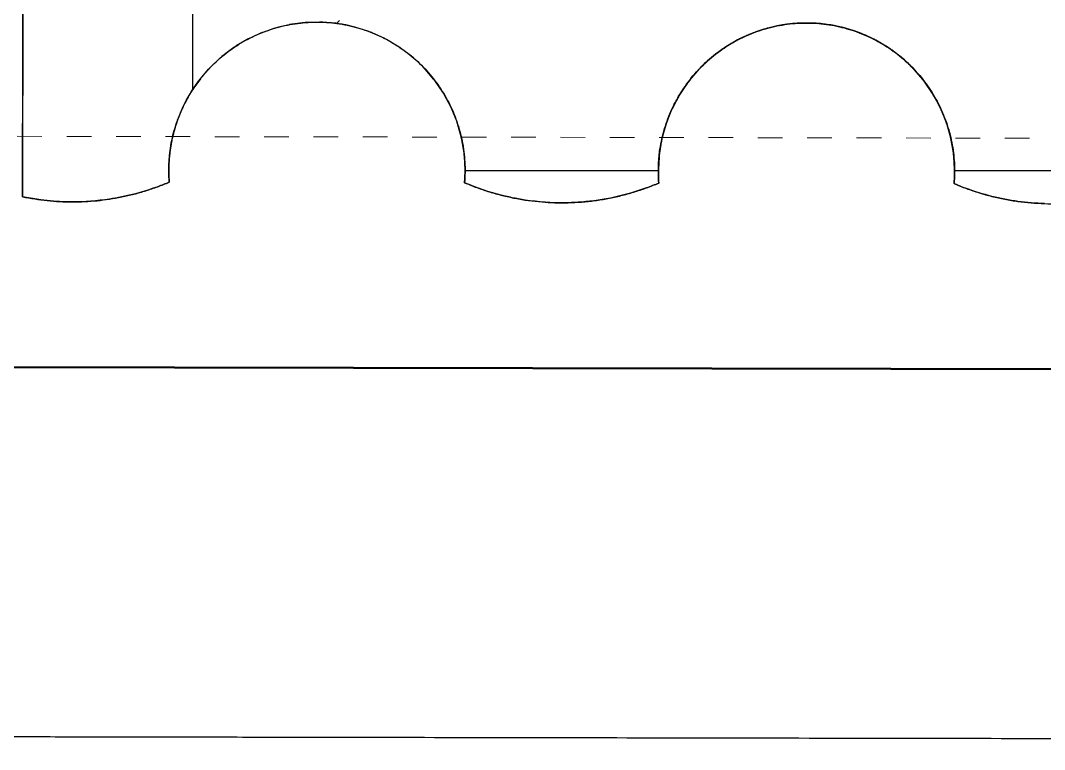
# Model space of a CAD drawing. Header units: metres. Extents: x -1161 to -1080, y 3 to 563.
# Drawn here: x -1119.752 to -1115.604, y 506.15 to 509.103 of the extents above; entities that cross this region are included whole.
import ezdxf

# ---------------------------------------------------------------- set-up
doc = ezdxf.new("R2010")
doc.units = ezdxf.units.M
doc.linetypes.add('JacobsDash', pattern=[0.0045, 0.003, -0.0015])
doc.linetypes.add('JacobsGridLine', pattern=[0.0145, 0.01, -0.001, 0.0025, -0.001])
for name, color, linetype, lineweight in [('A-DETL', 7, 'Continuous', 13), ('A-GENM', 7, 'Continuous', 35), ('S-BEAM', 7, 'Continuous', 50), ('S-GRID', 7, 'Continuous', 9)]:
    doc.layers.add(name, color=color, linetype=linetype, lineweight=lineweight)

# ---------------------------------------------------------------- blocks, each defined once
blk = doc.blocks.new('Top of Pavement - RL A - Top of Pavement - RL A-68818558-DRG-2873171 - BARRIER LAYOUT')
at = {"layer": 'A-GENM', "color": 253, "lineweight": 25, "true_color": 0xa3a3a3}
blk.add_open_spline([(108.9909, -15.7516), (108.9445, -15.5754), (108.8422, -15.1878), (108.6841, -14.5889), (108.5168, -13.9547), (108.3494, -13.3205), (108.1821, -12.6862), (108.0426, -12.1577), (107.931, -11.7349), (107.8473, -11.4178), (107.7637, -11.1007), (107.6521, -10.6779), (107.5126, -10.1493), (107.3452, -9.5151), (107.1779, -8.8808), (107.0105, -8.2466), (106.8432, -7.6123), (106.7037, -7.0838), (106.5921, -6.661), (106.5084, -6.3438), (106.4247, -6.0267), (106.341, -5.7096), (106.2574, -5.3924), (106.1458, -4.9696), (106.0063, -4.441), (105.8389, -3.8068), (105.6716, -3.1725), (105.5042, -2.5383), (105.3647, -2.0097), (105.2531, -1.5869), (105.1695, -1.2697), (105.0858, -0.9526), (104.9742, -0.5298), (104.8348, -0.0014), (104.6674, 0.6327), (104.5001, 1.2668), (104.3328, 1.901), (104.1655, 2.5351), (103.9981, 3.1692), (103.8308, 3.8033), (103.6635, 4.4374), (103.4961, 5.0716), (103.3288, 5.7057), (103.1894, 6.2341), (103.0778, 6.6569), (102.9941, 6.9739), (102.9105, 7.291), (102.7989, 7.7138), (102.6595, 8.2422), (102.4921, 8.8763), (102.3248, 9.5105), (102.1575, 10.1446), (102.018, 10.6731), (101.9065, 11.0958), (101.8228, 11.4129), (101.7391, 11.73), (101.6555, 12.047), (101.5718, 12.3641), (101.4881, 12.6812), (101.4045, 12.9982), (101.2929, 13.421), (101.1535, 13.9495), (100.9861, 14.5836), (100.8188, 15.2177), (100.6515, 15.8519), (100.4841, 16.486), (100.3447, 17.0145), (100.2331, 17.4372), (100.1216, 17.86), (99.9821, 18.3884), (99.8148, 19.0226), (99.5917, 19.8681), (99.3686, 20.7136), (99.1454, 21.5592), (98.9781, 22.1933), (98.8108, 22.8274), (98.5877, 23.673), (98.3646, 24.5185), (98.1414, 25.364), (97.9741, 25.9981), (97.8347, 26.5266), (97.7231, 26.9493), (97.6394, 27.2664), (97.5558, 27.5835), (97.4442, 28.0062), (97.3048, 28.5347), (97.1375, 29.1688), (96.9701, 29.8029), (96.8028, 30.437), (96.6634, 30.9655), (96.5518, 31.3882), (96.4681, 31.7053), (96.3845, 32.0224), (96.3008, 32.3394), (96.2172, 32.6565), (96.1335, 32.9735), (96.0498, 33.2906), (95.9383, 33.7133), (95.7988, 34.2417), (95.6417, 34.8374), (95.5403, 35.2216), (95.4947, 35.3945)], degree=3, knots=[-0.7356058, -0.7356058, -0.7356058, -0.7356058, -0.7318182, -0.7272727, -0.7227273, -0.7181818, -0.7136364, -0.7090909, -0.7068182, -0.7045455, -0.7022727, -0.7, -0.6954545, -0.6909091, -0.6863636, -0.6818182, -0.6772727, -0.6727273, -0.6704545, -0.6681818, -0.6659091, -0.6636364, -0.6613636, -0.6590909, -0.6545455, -0.65, -0.6454545, -0.6409091, -0.6363636, -0.6340909, -0.6318182, -0.6295455, -0.6272727, -0.6227273, -0.6181818, -0.6136364, -0.6090909, -0.6045455, -0.6, -0.5954545, -0.5909091, -0.5863636, -0.5818182, -0.5772727, -0.575, -0.5727273, -0.5704545, -0.5681818, -0.5636364, -0.5590909, -0.5545455, -0.55, -0.5454545, -0.5431818, -0.5409091, -0.5386364, -0.5363636, -0.5340909, -0.5318182, -0.5295455, -0.5272727, -0.5227273, -0.5181818, -0.5136364, -0.5090909, -0.5045455, -0.5, -0.4977273, -0.4954545, -0.4909091, -0.4863636, -0.4818182, -0.4727273, -0.4681818, -0.4636364, -0.4590909, -0.4545455, -0.4454545, -0.4409091, -0.4363636, -0.4318182, -0.4295455, -0.4272727, -0.425, -0.4227273, -0.4181818, -0.4136364, -0.4090909, -0.4045455, -0.4, -0.3977273, -0.3954545, -0.3931818, -0.3909091, -0.3886364, -0.3863636, -0.3840909, -0.3818182, -0.3772727, -0.3727273, -0.3690093, -0.3690093, -0.3690093, -0.3690093], dxfattribs=at)
blk.add_open_spline([(108.9909, -15.7516), (108.9445, -15.5754), (108.8422, -15.1878), (108.6841, -14.5889), (108.5168, -13.9547), (108.3494, -13.3205), (108.1821, -12.6862), (108.0426, -12.1577), (107.931, -11.7349), (107.8473, -11.4178), (107.7637, -11.1007), (107.6521, -10.6779), (107.5126, -10.1493), (107.3452, -9.5151), (107.1779, -8.8808), (107.0105, -8.2466), (106.8432, -7.6123), (106.7037, -7.0838), (106.5921, -6.661), (106.5084, -6.3438), (106.4247, -6.0267), (106.341, -5.7096), (106.2574, -5.3924), (106.1458, -4.9696), (106.0063, -4.441), (105.8389, -3.8068), (105.6716, -3.1725), (105.5042, -2.5383), (105.3647, -2.0097), (105.2531, -1.5869), (105.1695, -1.2697), (105.0858, -0.9526), (104.9742, -0.5298), (104.8348, -0.0014), (104.6674, 0.6327), (104.5001, 1.2668), (104.3328, 1.901), (104.1655, 2.5351), (103.9981, 3.1692), (103.8308, 3.8033), (103.6635, 4.4374), (103.4961, 5.0716), (103.3288, 5.7057), (103.1894, 6.2341), (103.0778, 6.6569), (102.9941, 6.9739), (102.9105, 7.291), (102.7989, 7.7138), (102.6595, 8.2422), (102.4921, 8.8763), (102.3248, 9.5105), (102.1575, 10.1446), (102.018, 10.6731), (101.9065, 11.0958), (101.8228, 11.4129), (101.7391, 11.73), (101.6555, 12.047), (101.5718, 12.3641), (101.4881, 12.6812), (101.4045, 12.9982), (101.2929, 13.421), (101.1535, 13.9495), (100.9861, 14.5836), (100.8188, 15.2177), (100.6515, 15.8519), (100.4841, 16.486), (100.3447, 17.0145), (100.2331, 17.4372), (100.1216, 17.86), (99.9821, 18.3884), (99.8148, 19.0226), (99.5917, 19.8681), (99.3686, 20.7136), (99.1454, 21.5592), (98.9781, 22.1933), (98.8108, 22.8274), (98.5877, 23.673), (98.3646, 24.5185), (98.1414, 25.364), (97.9741, 25.9981), (97.8347, 26.5266), (97.7231, 26.9493), (97.6394, 27.2664), (97.5558, 27.5835), (97.4442, 28.0062), (97.3048, 28.5347), (97.1375, 29.1688), (96.9701, 29.8029), (96.8028, 30.437), (96.6634, 30.9655), (96.5518, 31.3882), (96.4681, 31.7053), (96.3845, 32.0224), (96.3008, 32.3394), (96.2172, 32.6565), (96.1335, 32.9735), (96.0498, 33.2906), (95.9383, 33.7133), (95.7988, 34.2417), (95.6417, 34.8374), (95.5403, 35.2216), (95.4947, 35.3945)], degree=3, knots=[-0.7356058, -0.7356058, -0.7356058, -0.7356058, -0.7318182, -0.7272727, -0.7227273, -0.7181818, -0.7136364, -0.7090909, -0.7068182, -0.7045455, -0.7022727, -0.7, -0.6954545, -0.6909091, -0.6863636, -0.6818182, -0.6772727, -0.6727273, -0.6704545, -0.6681818, -0.6659091, -0.6636364, -0.6613636, -0.6590909, -0.6545455, -0.65, -0.6454545, -0.6409091, -0.6363636, -0.6340909, -0.6318182, -0.6295455, -0.6272727, -0.6227273, -0.6181818, -0.6136364, -0.6090909, -0.6045455, -0.6, -0.5954545, -0.5909091, -0.5863636, -0.5818182, -0.5772727, -0.575, -0.5727273, -0.5704545, -0.5681818, -0.5636364, -0.5590909, -0.5545455, -0.55, -0.5454545, -0.5431818, -0.5409091, -0.5386364, -0.5363636, -0.5340909, -0.5318182, -0.5295455, -0.5272727, -0.5227273, -0.5181818, -0.5136364, -0.5090909, -0.5045455, -0.5, -0.4977273, -0.4954545, -0.4909091, -0.4863636, -0.4818182, -0.4727273, -0.4681818, -0.4636364, -0.4590909, -0.4545455, -0.4454545, -0.4409091, -0.4363636, -0.4318182, -0.4295455, -0.4272727, -0.425, -0.4227273, -0.4181818, -0.4136364, -0.4090909, -0.4045455, -0.4, -0.3977273, -0.3954545, -0.3931818, -0.3909091, -0.3886364, -0.3863636, -0.3840909, -0.3818182, -0.3772727, -0.3727273, -0.3690093, -0.3690093, -0.3690093, -0.3690093], dxfattribs=at)
blk = doc.blocks.new('T2DPAA-T2D-C3S-RS-M3D-100334_rvt-1-DRG-2873171 - BARRIER LAYOUT')
at = {"layer": 'A-GENM', "color": 254, "lineweight": 25, "true_color": 0xd1d1d1}
for p, q in [((-1118.4599, 509.1028), (-1118.4713, 509.0911)), ((-1118.7149, 509.0736), (-1118.7194, 509.0723)), ((-1118.7072, 509.0757), (-1118.7149, 509.0736)), ((-1118.655, 509.0873), (-1118.6617, 509.0861)), ((-1118.6528, 509.0877), (-1118.655, 509.0873)), ((-1118.594, 509.0949), (-1118.5978, 509.0946)), ((-1118.586, 509.0954), (-1118.594, 509.0949)), ((-1118.5326, 509.0962), (-1118.5407, 509.0963)), ((-1118.5287, 509.096), (-1118.5326, 509.0962)), ((-1118.4713, 509.0911), (-1118.4742, 509.0915)), ((-1118.4492, 509.0877), (-1118.4713, 509.0911)), ((-1118.4338, 509.0849), (-1118.4358, 509.0853)), ((-1118.3968, 509.0763), (-1118.4338, 509.0849)), ((-1118.3343, 509.056), (-1118.341, 509.0585)), ((-1116.7326, 509.0697), (-1116.7384, 509.068)), ((-1116.7272, 509.0712), (-1116.7326, 509.0697)), ((-1116.6697, 509.084), (-1116.6718, 509.0837)), ((-1116.6685, 509.0843), (-1116.6697, 509.084)), ((-1116.6057, 509.0915), (-1116.6121, 509.0911)), ((-1116.5992, 509.0919), (-1116.6057, 509.0915)), ((-1116.477, 509.0858), (-1116.4837, 509.0868)), ((-1116.4699, 509.0847), (-1116.477, 509.0858)), ((-1118.8289, 509.0282), (-1118.8337, 509.0256)), ((-1118.8226, 509.0314), (-1118.8289, 509.0282)), ((-1118.7731, 509.0538), (-1118.7751, 509.053)), ((-1118.3288, 509.0538), (-1118.3343, 509.056)), ((-1116.852, 509.0212), (-1116.8568, 509.0186)), ((-1116.8477, 509.0235), (-1116.852, 509.0212)), ((-1116.7936, 509.0487), (-1116.7964, 509.0475)), ((-1116.7918, 509.0494), (-1116.7936, 509.0487)), ((-1116.3517, 509.0524), (-1116.3584, 509.0549)), ((-1116.346, 509.0502), (-1116.3517, 509.0524)), ((-1118.8803, 508.998), (-1118.8818, 508.9969)), ((-1118.2178, 508.9955), (-1118.2239, 508.9995)), ((-1118.2143, 508.9931), (-1118.2178, 508.9955)), ((-1116.9071, 508.9877), (-1116.9103, 508.9854)), ((-1116.905, 508.9891), (-1116.9071, 508.9877)), ((-1116.2357, 508.9923), (-1116.2418, 508.9963)), ((-1116.2319, 508.9898), (-1116.2357, 508.9923)), ((-1118.9313, 508.9605), (-1118.936, 508.9565)), ((-1118.9268, 508.9641), (-1118.9313, 508.9605)), ((-1116.9583, 508.9484), (-1116.962, 508.9452)), ((-1116.9553, 508.951), (-1116.9583, 508.9484)), ((-1118.9768, 508.9191), (-1118.9785, 508.9174)), ((-1118.1173, 508.9111), (-1118.1214, 508.9154)), ((-1118.1157, 508.9094), (-1118.1173, 508.9111)), ((-1117.0049, 508.9039), (-1117.0082, 508.9004)), ((-1117.0028, 508.9062), (-1117.0049, 508.9039)), ((-1116.1355, 508.9086), (-1116.1402, 508.9135)), ((-1116.1335, 508.9066), (-1116.1355, 508.9086)), ((-1119.0178, 508.8734), (-1119.022, 508.868)), ((-1119.0151, 508.8767), (-1119.0178, 508.8734)), ((-1117.0465, 508.8546), (-1117.0492, 508.8511)), ((-1117.0447, 508.857), (-1117.0465, 508.8546)), ((-1116.0558, 508.8052), (-1116.0576, 508.8082)), ((-1117.0826, 508.8012), (-1117.0855, 508.7963)), ((-1117.0807, 508.8043), (-1117.0826, 508.8012)), ((-1117.1127, 508.7441), (-1117.1144, 508.7406)), ((-1117.1119, 508.746), (-1117.1127, 508.7441)), ((-1117.9823, 508.6877), (-1117.983, 508.6898)), ((-1117.9804, 508.6821), (-1117.9823, 508.6877)), ((-1117.1366, 508.6842), (-1117.1386, 508.6781)), ((-1117.1352, 508.6883), (-1117.1366, 508.6842)), ((-1115.9991, 508.6836), (-1116.0003, 508.6871)), ((-1117.1539, 508.6221), (-1117.1546, 508.6188)), ((-1117.9543, 508.5595), (-1117.9547, 508.5637)), ((-1117.9535, 508.5522), (-1117.9543, 508.5595)), ((-1117.1638, 508.5632), (-1117.1643, 508.5584)), ((-1115.9717, 508.5597), (-1115.972, 508.5626)), ((-1115.971, 508.5529), (-1115.9717, 508.5597)), ((-1117.1643, 508.5584), (-1117.1651, 508.5513))]:
    blk.add_line(p, q, dxfattribs=at)
at = {"layer": 'A-GENM', "color": 253, "lineweight": 25, "true_color": 0xa3a3a3}
for p, q in [((-1118.7211, 509.0718), (-1118.7705, 509.0548)), ((-1118.6628, 509.0859), (-1118.707, 509.0758)), ((-1118.599, 509.0945), (-1118.6514, 509.088)), ((-1118.5409, 509.0964), (-1118.5855, 509.0954)), ((-1118.4748, 509.0916), (-1118.528, 509.096)), ((-1118.4362, 509.0854), (-1118.4488, 509.0877)), ((-1118.3411, 509.0586), (-1118.3968, 509.0763)), ((-1116.7408, 509.0673), (-1116.7864, 509.0516)), ((-1116.6742, 509.0833), (-1116.7252, 509.0718)), ((-1116.6139, 509.091), (-1116.6633, 509.0851)), ((-1116.5438, 509.0922), (-1116.5982, 509.092)), ((-1116.4847, 509.0869), (-1116.537, 509.0919)), ((-1116.4138, 509.0726), (-1116.4699, 509.0847)), ((-1116.3584, 509.055), (-1116.4138, 509.0726)), ((-1118.8356, 509.0246), (-1118.8776, 508.9997)), ((-1118.7798, 509.0511), (-1118.8217, 509.0319)), ((-1118.2764, 509.0299), (-1118.3275, 509.0533)), ((-1118.2241, 508.9996), (-1118.2691, 509.0261)), ((-1116.8595, 509.0171), (-1116.9001, 508.9924)), ((-1116.799, 509.0465), (-1116.845, 509.0249)), ((-1116.2938, 509.0264), (-1116.3449, 509.0497)), ((-1116.242, 508.9965), (-1116.2871, 509.0229)), ((-1118.8869, 508.9936), (-1118.9252, 508.9654)), ((-1118.1685, 508.9587), (-1118.2118, 508.9914)), ((-1116.9126, 508.9839), (-1116.9522, 508.9536)), ((-1116.1863, 508.9557), (-1116.2297, 508.9883)), ((-1118.9386, 508.9544), (-1118.9712, 508.9246)), ((-1118.1223, 508.9163), (-1118.1595, 508.9512)), ((-1116.9646, 508.9429), (-1116.999, 508.9101)), ((-1116.1406, 508.9138), (-1116.1777, 508.9485)), ((-1118.9795, 508.9164), (-1119.0131, 508.8791)), ((-1118.0782, 508.8658), (-1118.1122, 508.9057)), ((-1117.0099, 508.8985), (-1117.0417, 508.8609)), ((-1116.0961, 508.8634), (-1116.1305, 508.9034)), ((-1119.023, 508.8668), (-1119.0492, 508.8308)), ((-1118.0413, 508.813), (-1118.0702, 508.8554)), ((-1116.0596, 508.8114), (-1116.0883, 508.8532)), ((-1117.0511, 508.8484), (-1117.0782, 508.8084)), ((-1118.01, 508.7561), (-1118.0337, 508.8005)), ((-1117.0865, 508.7945), (-1117.1094, 508.7512)), ((-1116.0277, 508.7537), (-1116.052, 508.799)), ((-1117.9846, 508.6946), (-1118.0041, 508.7433)), ((-1117.1154, 508.7383), (-1117.1339, 508.692)), ((-1116.0027, 508.6939), (-1116.022, 508.7416)), ((-1117.9664, 508.6316), (-1117.98, 508.6808)), ((-1117.1391, 508.6767), (-1117.1522, 508.6293)), ((-1115.9842, 508.6314), (-1115.998, 508.6802)), ((-1117.9551, 508.5667), (-1117.9638, 508.6202)), ((-1117.1547, 508.618), (-1117.1635, 508.5661)), ((-1115.9726, 508.5669), (-1115.9814, 508.6189)), ((-1117.951, 508.4998), (-1117.9535, 508.552)), ((-1117.1652, 508.5505), (-1117.1679, 508.501)), ((-1115.968, 508.5018), (-1115.9709, 508.5524))]:
    blk.add_line(p, q, dxfattribs=at)
at = {"layer": 'A-GENM', "color": 9, "lineweight": 25, "true_color": 0xbebebe}
for p, q in [((-1118.7194, 509.0723), (-1118.7211, 509.0718)), ((-1118.6514, 509.088), (-1118.6528, 509.0877)), ((-1118.5978, 509.0946), (-1118.599, 509.0945)), ((-1116.7384, 509.068), (-1116.7408, 509.0673)), ((-1116.7252, 509.0718), (-1116.7272, 509.0712)), ((-1116.6718, 509.0837), (-1116.6742, 509.0833)), ((-1116.6633, 509.0851), (-1116.6685, 509.0843)), ((-1116.6121, 509.0911), (-1116.6139, 509.091)), ((-1116.5422, 509.0922), (-1116.5438, 509.0922)), ((-1116.537, 509.0919), (-1116.5404, 509.0921)), ((-1118.8337, 509.0256), (-1118.8356, 509.0246)), ((-1118.7751, 509.053), (-1118.7798, 509.0511)), ((-1118.7705, 509.0548), (-1118.7726, 509.054)), ((-1118.3275, 509.0533), (-1118.3288, 509.0538)), ((-1118.2744, 509.0289), (-1118.2764, 509.0299)), ((-1118.2691, 509.0261), (-1118.2744, 509.0289)), ((-1116.8568, 509.0186), (-1116.8595, 509.0171)), ((-1116.845, 509.0249), (-1116.8477, 509.0235)), ((-1116.7964, 509.0475), (-1116.799, 509.0465)), ((-1116.7864, 509.0516), (-1116.7918, 509.0494)), ((-1116.292, 509.0255), (-1116.2938, 509.0264)), ((-1116.2871, 509.0229), (-1116.292, 509.0255)), ((-1118.883, 508.9962), (-1118.8869, 508.9936)), ((-1118.8776, 508.9997), (-1118.8803, 508.998)), ((-1118.2118, 508.9914), (-1118.2143, 508.9931)), ((-1116.9103, 508.9854), (-1116.9126, 508.9839)), ((-1116.9001, 508.9924), (-1116.905, 508.9891)), ((-1116.2297, 508.9883), (-1116.2319, 508.9898)), ((-1118.936, 508.9565), (-1118.9377, 508.9552)), ((-1118.1652, 508.956), (-1118.1685, 508.9587)), ((-1118.1595, 508.9512), (-1118.1652, 508.956)), ((-1116.962, 508.9452), (-1116.9646, 508.9429)), ((-1116.9522, 508.9536), (-1116.9553, 508.951)), ((-1116.1833, 508.9532), (-1116.1863, 508.9557)), ((-1116.1777, 508.9485), (-1116.1833, 508.9532)), ((-1118.9712, 508.9246), (-1118.9761, 508.9198)), ((-1118.1122, 508.9057), (-1118.1157, 508.9094)), ((-1117.0082, 508.9004), (-1117.0099, 508.8985)), ((-1116.999, 508.9101), (-1117.0028, 508.9062)), ((-1116.1305, 508.9034), (-1116.1335, 508.9066)), ((-1119.022, 508.868), (-1119.023, 508.8668)), ((-1119.0131, 508.8791), (-1119.0151, 508.8767)), ((-1118.0745, 508.8611), (-1118.0782, 508.8658)), ((-1118.0702, 508.8554), (-1118.0745, 508.8611)), ((-1117.0492, 508.8511), (-1117.0511, 508.8484)), ((-1117.0417, 508.8609), (-1117.0447, 508.857)), ((-1116.0928, 508.8591), (-1116.0961, 508.8634)), ((-1116.0883, 508.8532), (-1116.0928, 508.8591)), ((-1119.0492, 508.8308), (-1119.0539, 508.8236)), ((-1118.0375, 508.8068), (-1118.0413, 508.813)), ((-1117.0782, 508.8084), (-1117.0807, 508.8043)), ((-1116.0576, 508.8082), (-1116.0596, 508.8114)), ((-1118.0337, 508.8005), (-1118.0374, 508.8068)), ((-1117.0855, 508.7963), (-1117.0865, 508.7945)), ((-1116.052, 508.799), (-1116.0553, 508.8044)), ((-1118.0066, 508.7488), (-1118.0096, 508.7553)), ((-1118.0041, 508.7433), (-1118.0066, 508.7488)), ((-1117.1144, 508.7406), (-1117.1154, 508.7383)), ((-1117.1094, 508.7512), (-1117.1119, 508.746)), ((-1116.0248, 508.7477), (-1116.0277, 508.7537)), ((-1116.022, 508.7416), (-1116.0248, 508.7476)), ((-1117.983, 508.6898), (-1117.9846, 508.6946)), ((-1117.1339, 508.692), (-1117.1352, 508.6883)), ((-1116.0006, 508.688), (-1116.0027, 508.6939)), ((-1115.998, 508.6802), (-1115.9991, 508.6836)), ((-1117.98, 508.6808), (-1117.9804, 508.6821)), ((-1117.1386, 508.6781), (-1117.1391, 508.6767)), ((-1117.9647, 508.6244), (-1117.9664, 508.6316)), ((-1117.9638, 508.6202), (-1117.9647, 508.6244)), ((-1117.1522, 508.6293), (-1117.1536, 508.6231)), ((-1115.9825, 508.6241), (-1115.9842, 508.6314)), ((-1115.9814, 508.6189), (-1115.9825, 508.6241)), ((-1117.9547, 508.5637), (-1117.9551, 508.5667)), ((-1117.1635, 508.5661), (-1117.1638, 508.5632)), ((-1115.972, 508.5626), (-1115.9726, 508.5669)), ((-1117.951, 508.4938), (-1117.951, 508.4998)), ((-1117.1679, 508.501), (-1117.168, 508.494)), ((-1115.968, 508.4944), (-1115.968, 508.5018))]:
    blk.add_line(p, q, dxfattribs=at)
at = {"layer": 'A-GENM', "color": 9, "lineweight": 25, "true_color": 0xbebebe, "flags": 128}
for points in [[(-1119.7436, 508.3891), (-1119.7432, 508.5874), (-1119.7429, 508.7856), (-1119.7425, 508.9839), (-1119.7421, 509.1821), (-1119.7418, 509.3804), (-1119.7414, 509.5787), (-1119.7411, 509.7769), (-1119.7407, 509.9752), (-1119.7404, 510.1735)], [(-1119.0539, 508.8236), (-1119.0536, 508.9735), (-1119.0534, 509.1233), (-1119.0531, 509.2732), (-1119.0529, 509.423), (-1119.0526, 509.5729)], [(-1117.168, 508.494), (-1117.255, 508.494), (-1117.342, 508.494), (-1117.429, 508.494), (-1117.516, 508.4939), (-1117.603, 508.4939), (-1117.69, 508.4939), (-1117.777, 508.4939), (-1117.864, 508.4939), (-1117.951, 508.4938)]]:
    blk.add_lwpolyline(points, dxfattribs=at)
at = {"layer": 'A-GENM', "color": 253, "lineweight": 25, "true_color": 0xa3a3a3}
for points in [[(-1119.74, 510.4012), (-1119.7412, 509.7305), (-1119.7424, 509.0598), (-1119.7436, 508.3891)], [(-1118.772, 509.0542), (-1118.7589, 509.0594), (-1118.7455, 509.0642), (-1118.732, 509.0685)], [(-1118.732, 509.0685), (-1118.7185, 509.0727), (-1118.7049, 509.0765), (-1118.6911, 509.0798)], [(-1118.6911, 509.0798), (-1118.6773, 509.0831), (-1118.6635, 509.086), (-1118.6495, 509.0883)], [(-1118.6495, 509.0883), (-1118.6355, 509.0906), (-1118.6215, 509.0924), (-1118.6074, 509.0938)], [(-1118.6074, 509.0938), (-1118.5933, 509.0951), (-1118.5791, 509.0959), (-1118.565, 509.0963)], [(-1118.565, 509.0963), (-1118.5508, 509.0966), (-1118.5367, 509.0964), (-1118.5225, 509.0958)], [(-1118.5225, 509.0958), (-1118.5084, 509.0951), (-1118.4943, 509.0939), (-1118.4802, 509.0922)], [(-1118.4802, 509.0922), (-1118.4662, 509.0906), (-1118.4522, 509.0884), (-1118.4382, 509.0857)], [(-1118.4382, 509.0857), (-1118.4243, 509.0831), (-1118.4105, 509.0799), (-1118.3968, 509.0763)], [(-1118.3968, 509.0763), (-1118.3834, 509.0727), (-1118.37, 509.0687), (-1118.3568, 509.0642)], [(-1118.3568, 509.0642), (-1118.3436, 509.0596), (-1118.3305, 509.0547), (-1118.3177, 509.0492)], [(-1116.789, 509.0505), (-1116.7759, 509.0557), (-1116.7625, 509.0605), (-1116.749, 509.0648)], [(-1116.7324, 509.0698), (-1116.7398, 509.0676), (-1116.7472, 509.0654), (-1116.7545, 509.063)], [(-1116.749, 509.0648), (-1116.7355, 509.069), (-1116.7219, 509.0728), (-1116.7081, 509.0761)], [(-1116.6903, 509.0801), (-1116.6979, 509.0785), (-1116.7055, 509.0768), (-1116.713, 509.0749)], [(-1116.7081, 509.0761), (-1116.6943, 509.0794), (-1116.6805, 509.0823), (-1116.6665, 509.0846)], [(-1116.6474, 509.0874), (-1116.6552, 509.0864), (-1116.663, 509.0852), (-1116.6708, 509.0838)], [(-1116.6665, 509.0846), (-1116.6525, 509.0869), (-1116.6385, 509.0887), (-1116.6244, 509.0901)], [(-1116.604, 509.0916), (-1116.612, 509.0912), (-1116.62, 509.0905), (-1116.628, 509.0897)], [(-1116.6244, 509.0901), (-1116.6103, 509.0914), (-1116.5962, 509.0922), (-1116.582, 509.0926)], [(-1116.5602, 509.0927), (-1116.5684, 509.0928), (-1116.5766, 509.0927), (-1116.5849, 509.0925)], [(-1116.582, 509.0926), (-1116.5681, 509.0929), (-1116.5543, 509.0927), (-1116.5404, 509.0921)], [(-1116.5158, 509.0905), (-1116.5244, 509.0912), (-1116.5331, 509.0918), (-1116.5417, 509.0922)], [(-1116.5395, 509.0921), (-1116.5254, 509.0914), (-1116.5113, 509.0902), (-1116.4972, 509.0885)], [(-1116.4701, 509.0847), (-1116.4796, 509.0863), (-1116.4891, 509.0876), (-1116.4987, 509.0887)], [(-1116.4972, 509.0885), (-1116.4832, 509.0869), (-1116.4692, 509.0847), (-1116.4552, 509.082)], [(-1116.4138, 509.0726), (-1116.4278, 509.0763), (-1116.4418, 509.0795), (-1116.456, 509.0822)], [(-1116.4552, 509.082), (-1116.4413, 509.0794), (-1116.4275, 509.0762), (-1116.4138, 509.0726)], [(-1116.4138, 509.0726), (-1116.4004, 509.069), (-1116.387, 509.065), (-1116.3738, 509.0604)], [(-1116.3729, 509.0602), (-1116.3864, 509.0648), (-1116.4001, 509.0689), (-1116.4138, 509.0726)], [(-1116.3738, 509.0604), (-1116.3606, 509.0559), (-1116.3475, 509.051), (-1116.3347, 509.0455)], [(-1118.8846, 508.9951), (-1118.8728, 509.003), (-1118.8608, 509.0104), (-1118.8485, 509.0174)], [(-1118.8485, 509.0174), (-1118.8362, 509.0245), (-1118.8237, 509.031), (-1118.8109, 509.0372)], [(-1118.8109, 509.0372), (-1118.7982, 509.0433), (-1118.7852, 509.049), (-1118.772, 509.0542)], [(-1118.3177, 509.0492), (-1118.3048, 509.0438), (-1118.2922, 509.0379), (-1118.2797, 509.0316)], [(-1118.2797, 509.0316), (-1118.2673, 509.0253), (-1118.255, 509.0186), (-1118.2431, 509.0114)], [(-1116.8525, 509.0209), (-1116.8592, 509.0173), (-1116.8659, 509.0136), (-1116.8724, 509.0097)], [(-1116.8655, 509.0137), (-1116.8532, 509.0208), (-1116.8407, 509.0273), (-1116.8279, 509.0335)], [(-1116.8137, 509.0401), (-1116.8207, 509.0369), (-1116.8276, 509.0337), (-1116.8344, 509.0303)], [(-1116.8279, 509.0335), (-1116.8152, 509.0396), (-1116.8022, 509.0453), (-1116.789, 509.0505)], [(-1116.7736, 509.0564), (-1116.7808, 509.0538), (-1116.788, 509.051), (-1116.7951, 509.0481)], [(-1116.333, 509.0448), (-1116.3418, 509.0486), (-1116.3506, 509.0521), (-1116.3596, 509.0554)], [(-1116.3347, 509.0455), (-1116.3218, 509.0401), (-1116.3092, 509.0342), (-1116.2967, 509.0279)], [(-1116.2943, 509.0267), (-1116.3019, 509.0306), (-1116.3097, 509.0344), (-1116.3174, 509.0379)], [(-1116.2967, 509.0279), (-1116.2843, 509.0216), (-1116.272, 509.0149), (-1116.2601, 509.0077)], [(-1116.257, 509.0059), (-1116.264, 509.0101), (-1116.2711, 509.0142), (-1116.2782, 509.0181)], [(-1118.919, 508.9703), (-1118.9079, 508.9789), (-1118.8964, 508.9872), (-1118.8846, 508.9951)], [(-1118.2431, 509.0114), (-1118.2311, 509.0043), (-1118.2194, 508.9967), (-1118.2079, 508.9887)], [(-1118.2079, 508.9887), (-1118.1965, 508.9807), (-1118.1853, 508.9723), (-1118.1744, 508.9636)], [(-1116.9255, 508.9746), (-1116.9316, 508.9701), (-1116.9376, 508.9654), (-1116.9435, 508.9607)], [(-1116.936, 508.9666), (-1116.9249, 508.9752), (-1116.9134, 508.9835), (-1116.9016, 508.9914)], [(-1116.8899, 508.9991), (-1116.8963, 508.995), (-1116.9026, 508.9908), (-1116.9088, 508.9865)], [(-1116.9016, 508.9914), (-1116.8899, 508.9993), (-1116.8778, 509.0067), (-1116.8655, 509.0137)], [(-1116.2601, 509.0077), (-1116.2481, 509.0006), (-1116.2364, 508.993), (-1116.2249, 508.985)], [(-1116.2212, 508.9824), (-1116.2277, 508.987), (-1116.2343, 508.9915), (-1116.241, 508.9958)], [(-1116.2249, 508.985), (-1116.2135, 508.977), (-1116.2023, 508.9686), (-1116.1914, 508.9599)], [(-1118.9822, 508.9136), (-1118.9724, 508.9238), (-1118.9622, 508.9336), (-1118.9516, 508.943)], [(-1118.9516, 508.943), (-1118.9411, 508.9525), (-1118.9302, 508.9616), (-1118.919, 508.9703)], [(-1118.1744, 508.9636), (-1118.1636, 508.9548), (-1118.153, 508.9457), (-1118.1428, 508.9362)], [(-1118.1428, 508.9362), (-1118.1326, 508.9267), (-1118.1227, 508.9169), (-1118.1131, 508.9067)], [(-1116.9992, 508.9099), (-1116.9894, 508.9201), (-1116.9792, 508.9299), (-1116.9686, 508.9393)], [(-1116.9593, 508.9476), (-1116.965, 508.9426), (-1116.9706, 508.9376), (-1116.9762, 508.9325)], [(-1116.9686, 508.9393), (-1116.9581, 508.9488), (-1116.9472, 508.9579), (-1116.936, 508.9666)], [(-1116.1872, 508.9565), (-1116.1933, 508.9614), (-1116.1994, 508.9663), (-1116.2057, 508.971)], [(-1116.1914, 508.9599), (-1116.1806, 508.9511), (-1116.17, 508.942), (-1116.1598, 508.9325)], [(-1116.1552, 508.9282), (-1116.1608, 508.9335), (-1116.1665, 508.9387), (-1116.1723, 508.9438)], [(-1116.1598, 508.9325), (-1116.1496, 508.923), (-1116.1397, 508.9132), (-1116.1301, 508.903)], [(-1119.0106, 508.8821), (-1119.0015, 508.8929), (-1118.992, 508.9034), (-1118.9822, 508.9136)], [(-1118.1131, 508.9067), (-1118.1036, 508.8965), (-1118.0944, 508.886), (-1118.0856, 508.8752)], [(-1117.0276, 508.8784), (-1117.0185, 508.8892), (-1117.009, 508.8997), (-1116.9992, 508.9099)], [(-1116.991, 508.9182), (-1116.9963, 508.9129), (-1117.0016, 508.9075), (-1117.0067, 508.9019)], [(-1116.1252, 508.8977), (-1116.1304, 508.9033), (-1116.1357, 508.9089), (-1116.1411, 508.9144)], [(-1116.1301, 508.903), (-1116.1206, 508.8928), (-1116.1114, 508.8823), (-1116.1026, 508.8715)], [(-1119.0367, 508.8486), (-1119.0284, 508.8601), (-1119.0197, 508.8712), (-1119.0106, 508.8821)], [(-1118.0856, 508.8752), (-1118.0768, 508.8643), (-1118.0684, 508.8532), (-1118.0603, 508.8418)], [(-1117.0477, 508.8531), (-1117.0522, 508.8471), (-1117.0567, 508.8409), (-1117.061, 508.8347)], [(-1117.0537, 508.8449), (-1117.0454, 508.8563), (-1117.0367, 508.8675), (-1117.0276, 508.8784)], [(-1117.0205, 508.8867), (-1117.0255, 508.881), (-1117.0303, 508.8752), (-1117.0351, 508.8693)], [(-1116.0975, 508.8651), (-1116.1022, 508.8711), (-1116.1071, 508.877), (-1116.112, 508.8828)], [(-1116.1026, 508.8715), (-1116.0938, 508.8606), (-1116.0854, 508.8495), (-1116.0773, 508.8381)], [(-1119.0577, 508.8177), (-1119.0608, 508.8128), (-1119.0638, 508.8079), (-1119.0667, 508.803)], [(-1119.0604, 508.8134), (-1119.0529, 508.8254), (-1119.045, 508.8371), (-1119.0367, 508.8486)], [(-1118.0603, 508.8418), (-1118.0523, 508.8304), (-1118.0447, 508.8187), (-1118.0375, 508.8068)], [(-1117.0724, 508.8176), (-1117.0765, 508.8113), (-1117.0804, 508.8048), (-1117.0843, 508.7983)], [(-1117.0774, 508.8097), (-1117.0699, 508.8217), (-1117.062, 508.8334), (-1117.0537, 508.8449)], [(-1116.0722, 508.8307), (-1116.0764, 508.8369), (-1116.0808, 508.8431), (-1116.0854, 508.8492)], [(-1116.0773, 508.8381), (-1116.0693, 508.8267), (-1116.0617, 508.815), (-1116.0545, 508.8031)], [(-1116.0494, 508.7945), (-1116.0532, 508.801), (-1116.0571, 508.8075), (-1116.0612, 508.8139)], [(-1119.1, 508.7383), (-1119.0943, 508.7513), (-1119.0882, 508.764), (-1119.0816, 508.7765)], [(-1119.0782, 508.7829), (-1119.0811, 508.7775), (-1119.0839, 508.7722), (-1119.0866, 508.7668)], [(-1118.0375, 508.8068), (-1118.0302, 508.7948), (-1118.0234, 508.7827), (-1118.0171, 508.7702)], [(-1118.0171, 508.7702), (-1118.0107, 508.7578), (-1118.0048, 508.7452), (-1117.9993, 508.7324)], [(-1117.117, 508.7346), (-1117.1113, 508.7476), (-1117.1052, 508.7603), (-1117.0986, 508.7728)], [(-1116.0545, 508.8031), (-1116.0472, 508.7911), (-1116.0404, 508.7789), (-1116.0341, 508.7665)], [(-1116.0292, 508.7567), (-1116.0325, 508.7635), (-1116.036, 508.7703), (-1116.0396, 508.7769)], [(-1116.0341, 508.7665), (-1116.0277, 508.7541), (-1116.0218, 508.7415), (-1116.0163, 508.7287)], [(-1119.1158, 508.6989), (-1119.111, 508.7122), (-1119.1057, 508.7254), (-1119.1, 508.7383)], [(-1119.0965, 508.7461), (-1119.0991, 508.7405), (-1119.1015, 508.735), (-1119.1039, 508.7293)], [(-1117.9993, 508.7324), (-1117.9938, 508.7195), (-1117.9888, 508.7065), (-1117.9842, 508.6933)], [(-1117.1328, 508.6952), (-1117.128, 508.7085), (-1117.1227, 508.7217), (-1117.117, 508.7346)], [(-1117.1138, 508.7419), (-1117.1169, 508.735), (-1117.12, 508.728), (-1117.1228, 508.721)], [(-1116.0117, 508.7177), (-1116.0146, 508.7247), (-1116.0175, 508.7317), (-1116.0206, 508.7386)], [(-1116.0163, 508.7287), (-1116.0108, 508.7158), (-1116.0058, 508.7028), (-1116.0012, 508.6896)], [(-1119.1287, 508.6585), (-1119.1267, 508.6653), (-1119.1227, 508.6788), (-1119.1181, 508.6922), (-1119.1158, 508.6989)], [(-1119.1124, 508.7081), (-1119.1145, 508.7024), (-1119.1166, 508.6967), (-1119.1186, 508.6909)], [(-1117.9842, 508.6933), (-1117.9796, 508.6802), (-1117.9755, 508.6668), (-1117.9718, 508.6534)], [(-1117.1457, 508.6548), (-1117.1438, 508.6616), (-1117.1397, 508.6751), (-1117.1351, 508.6885), (-1117.1328, 508.6952)], [(-1115.9971, 508.6774), (-1115.9994, 508.6847), (-1116.0019, 508.6918), (-1116.0045, 508.6989)], [(-1116.0012, 508.6896), (-1115.9966, 508.6765), (-1115.9925, 508.6631), (-1115.9888, 508.6497)], [(-1119.1387, 508.6172), (-1119.1358, 508.6311), (-1119.1325, 508.6448), (-1119.1287, 508.6585)], [(-1119.1256, 508.6691), (-1119.1273, 508.6633), (-1119.129, 508.6574), (-1119.1305, 508.6516)], [(-1117.9718, 508.6534), (-1117.9682, 508.6399), (-1117.965, 508.6263), (-1117.9623, 508.6126)], [(-1117.1557, 508.6135), (-1117.1528, 508.6274), (-1117.1495, 508.6411), (-1117.1457, 508.6548)], [(-1117.1439, 508.661), (-1117.146, 508.6537), (-1117.148, 508.6463), (-1117.1499, 508.6388)], [(-1115.9854, 508.6363), (-1115.9872, 508.6436), (-1115.9891, 508.651), (-1115.9912, 508.6583)], [(-1115.9888, 508.6497), (-1115.9852, 508.6362), (-1115.982, 508.6226), (-1115.9793, 508.6089)], [(-1119.1457, 508.5754), (-1119.1439, 508.5894), (-1119.1415, 508.6034), (-1119.1387, 508.6172)], [(-1119.1361, 508.6291), (-1119.1374, 508.6233), (-1119.1387, 508.6174), (-1119.1398, 508.6116)], [(-1117.9623, 508.6126), (-1117.9596, 508.5989), (-1117.9574, 508.5852), (-1117.9556, 508.5713)], [(-1117.1627, 508.5717), (-1117.1609, 508.5857), (-1117.1585, 508.5997), (-1117.1557, 508.6135)], [(-1117.1545, 508.6192), (-1117.1561, 508.6116), (-1117.1576, 508.6041), (-1117.1589, 508.5965)], [(-1115.9766, 508.5943), (-1115.9779, 508.6018), (-1115.9793, 508.6093), (-1115.9809, 508.6168)], [(-1115.9793, 508.6089), (-1115.9766, 508.5952), (-1115.9744, 508.5815), (-1115.9726, 508.5676)], [(-1119.1439, 508.5882), (-1119.1448, 508.5825), (-1119.1456, 508.5768), (-1119.1463, 508.5711)], [(-1117.9556, 508.5713), (-1117.9539, 508.5575), (-1117.9526, 508.5436), (-1117.9519, 508.5297)], [(-1117.1621, 508.5767), (-1117.1631, 508.569), (-1117.1641, 508.5612), (-1117.1649, 508.5535)], [(-1115.9709, 508.5518), (-1115.9716, 508.5594), (-1115.9725, 508.5671), (-1115.9736, 508.5747)], [(-1115.9726, 508.5676), (-1115.9709, 508.5538), (-1115.9696, 508.5399), (-1115.9689, 508.526)], [(-1119.1509, 508.4907), (-1119.1511, 508.5048), (-1119.1507, 508.519), (-1119.1498, 508.5331)], [(-1119.1489, 508.5464), (-1119.1493, 508.541), (-1119.1497, 508.5356), (-1119.15, 508.5302)], [(-1117.9519, 508.5297), (-1117.9511, 508.5157), (-1117.9508, 508.5018), (-1117.951, 508.4878)], [(-1117.1679, 508.487), (-1117.1681, 508.5011), (-1117.1677, 508.5153), (-1117.1668, 508.5294)], [(-1117.1666, 508.5337), (-1117.1671, 508.5259), (-1117.1675, 508.518), (-1117.1677, 508.5101)], [(-1115.9682, 508.5089), (-1115.9684, 508.5167), (-1115.9687, 508.5244), (-1115.9693, 508.5321)], [(-1115.9689, 508.526), (-1115.9681, 508.512), (-1115.9678, 508.4981), (-1115.968, 508.4841)], [(-1119.1509, 508.5028), (-1119.151, 508.4983), (-1119.151, 508.4938), (-1119.1509, 508.4892)], [(-1119.149, 508.4483), (-1119.1502, 508.4624), (-1119.1508, 508.4765), (-1119.1509, 508.4907)], [(-1117.951, 508.4878), (-1117.9512, 508.4739), (-1117.9519, 508.4599), (-1117.9531, 508.446)], [(-1117.9511, 508.4842), (-1117.951, 508.4861), (-1117.951, 508.488), (-1117.951, 508.4898)], [(-1117.166, 508.4446), (-1117.1672, 508.4587), (-1117.1678, 508.4728), (-1117.1679, 508.487)], [(-1115.968, 508.4841), (-1115.9682, 508.4702), (-1115.9689, 508.4562), (-1115.9701, 508.4423)], [(-1119.196, 508.4297), (-1119.1802, 508.4355), (-1119.1645, 508.4417), (-1119.149, 508.4483)], [(-1117.9531, 508.446), (-1117.9366, 508.4389), (-1117.9199, 508.4323), (-1117.903, 508.4261)], [(-1117.2162, 508.4248), (-1117.1993, 508.4309), (-1117.1826, 508.4375), (-1117.166, 508.4446)], [(-1115.9701, 508.4423), (-1115.9536, 508.4352), (-1115.9369, 508.4286), (-1115.92, 508.4224)], [(-1119.3418, 508.3883), (-1119.3253, 508.3917), (-1119.3089, 508.3955), (-1119.2925, 508.3996)], [(-1119.2925, 508.3996), (-1119.2762, 508.4038), (-1119.26, 508.4084), (-1119.2439, 508.4134)], [(-1119.2439, 508.4134), (-1119.2278, 508.4184), (-1119.2118, 508.4238), (-1119.196, 508.4297)], [(-1117.903, 508.4261), (-1117.8861, 508.4199), (-1117.8691, 508.4141), (-1117.8519, 508.4088)], [(-1117.8519, 508.4088), (-1117.8347, 508.4036), (-1117.8174, 508.3987), (-1117.7999, 508.3944)], [(-1117.7999, 508.3944), (-1117.7912, 508.3922), (-1117.7737, 508.3881), (-1117.7561, 508.3844), (-1117.7473, 508.3827)], [(-1117.372, 508.382), (-1117.3544, 508.3854), (-1117.3368, 508.3892), (-1117.3193, 508.3935)], [(-1117.3193, 508.3935), (-1117.3019, 508.3978), (-1117.2845, 508.4025), (-1117.2673, 508.4078)], [(-1117.2673, 508.4078), (-1117.2501, 508.413), (-1117.2331, 508.4187), (-1117.2162, 508.4248)], [(-1115.92, 508.4224), (-1115.9031, 508.4162), (-1115.8861, 508.4104), (-1115.8689, 508.4051)], [(-1115.8689, 508.4051), (-1115.8517, 508.3998), (-1115.8344, 508.395), (-1115.8169, 508.3907)], [(-1119.7436, 508.3891), (-1119.7271, 508.3857), (-1119.7105, 508.3827), (-1119.6938, 508.3801)], [(-1119.6938, 508.3801), (-1119.6772, 508.3775), (-1119.6604, 508.3754), (-1119.6437, 508.3736)], [(-1119.6437, 508.3736), (-1119.6269, 508.3719), (-1119.6101, 508.3706), (-1119.5933, 508.3697)], [(-1119.5933, 508.3697), (-1119.5764, 508.3688), (-1119.5596, 508.3684), (-1119.5427, 508.3683)], [(-1119.5427, 508.3683), (-1119.5259, 508.3683), (-1119.509, 508.3687), (-1119.4922, 508.3695)], [(-1119.4922, 508.3695), (-1119.4753, 508.3703), (-1119.4585, 508.3716), (-1119.4418, 508.3732)], [(-1119.4418, 508.3732), (-1119.425, 508.3749), (-1119.4083, 508.377), (-1119.3916, 508.3795)], [(-1119.3916, 508.3795), (-1119.3749, 508.382), (-1119.3583, 508.385), (-1119.3418, 508.3883)], [(-1117.7473, 508.3827), (-1117.7296, 508.3793), (-1117.7119, 508.3764), (-1117.6941, 508.374)], [(-1117.6941, 508.374), (-1117.6763, 508.3715), (-1117.6584, 508.3695), (-1117.6405, 508.368)], [(-1117.6405, 508.368), (-1117.6226, 508.3666), (-1117.6046, 508.3656), (-1117.5866, 508.365)], [(-1117.5866, 508.365), (-1117.5687, 508.3645), (-1117.5507, 508.3645), (-1117.5327, 508.3649)], [(-1117.5327, 508.3649), (-1117.5148, 508.3654), (-1117.4968, 508.3663), (-1117.4789, 508.3678)], [(-1117.4789, 508.3678), (-1117.461, 508.3692), (-1117.4431, 508.3711), (-1117.4253, 508.3735)], [(-1117.4253, 508.3735), (-1117.4074, 508.3758), (-1117.3897, 508.3787), (-1117.372, 508.382)], [(-1115.8169, 508.3907), (-1115.8082, 508.3885), (-1115.7907, 508.3844), (-1115.7731, 508.3807), (-1115.7643, 508.379)], [(-1115.7643, 508.379), (-1115.7466, 508.3756), (-1115.7289, 508.3727), (-1115.7111, 508.3702)], [(-1115.7111, 508.3702), (-1115.6933, 508.3678), (-1115.6754, 508.3658), (-1115.6575, 508.3643)], [(-1115.6575, 508.3643), (-1115.6396, 508.3629), (-1115.6216, 508.3619), (-1115.6037, 508.3613)], [(-1115.6037, 508.3613), (-1115.5857, 508.3608), (-1115.5677, 508.3608), (-1115.5497, 508.3612)]]:
    blk.add_open_spline(points, degree=3, dxfattribs=at)
at = {"layer": 'A-GENM', "color": 9, "lineweight": 25, "true_color": 0xbebebe}
for points, knots in [([(-1116.6244, 509.0901), (-1116.6526, 509.0874), (-1116.7366, 509.0734), (-1116.8695, 509.0208), (-1116.9824, 508.933), (-1117.0554, 508.8461), (-1117.1003, 508.7738), (-1117.1289, 508.7089), (-1117.1418, 508.6684), (-1117.1457, 508.6548)], [-0.8148148, -0.8148148, -0.8148148, -0.8148148, -0.7407407, -0.5925926, -0.4444444, -0.3703704, -0.2962963, -0.2222222, -0.1851852, -0.1851852, -0.1851852, -0.1851852]), ([(-1116.7545, 509.063), (-1116.7563, 509.0624), (-1116.7627, 509.0603), (-1116.769, 509.0581), (-1116.7736, 509.0564)], [0.31494831, 0.31494831, 0.31494831, 0.31494831, 0.32, 0.33335858, 0.33335858, 0.33335858, 0.33335858]), ([(-1116.5404, 509.0921), (-1116.5472, 509.0924), (-1116.5752, 509.0932), (-1116.6032, 509.0921), (-1116.6244, 509.0901)], [-0.88812753, -0.88812753, -0.88812753, -0.88812753, -0.87037037, -0.81481481, -0.81481481, -0.81481481, -0.81481481]), ([(-1116.5849, 509.0925), (-1116.5858, 509.0925), (-1116.5922, 509.0923), (-1116.5986, 509.092), (-1116.604, 509.0916)], [0.15746452, 0.15746452, 0.15746452, 0.15746452, 0.16, 0.17491082, 0.17491082, 0.17491082, 0.17491082]), ([(-1116.1598, 508.9325), (-1116.1905, 508.961), (-1116.2354, 508.9947), (-1116.2843, 509.0216), (-1116.2967, 509.0279)], [-0.35, -0.35, -0.35, -0.35, -0.2, -0.15, -0.15, -0.15, -0.15]), ([(-1116.2782, 509.0181), (-1116.2828, 509.0207), (-1116.2881, 509.0235), (-1116.2936, 509.0263), (-1116.2943, 509.0267)], [0.81335339, 0.81335339, 0.81335339, 0.81335339, 0.83333333, 0.83660818, 0.83660818, 0.83660818, 0.83660818]), ([(-1116.9088, 508.9865), (-1116.9111, 508.9849), (-1116.9167, 508.981), (-1116.9222, 508.977), (-1116.9255, 508.9746)], [0.472461, 0.472461, 0.472461, 0.472461, 0.48, 0.49114785, 0.49114785, 0.49114785, 0.49114785]), ([(-1116.1723, 508.9438), (-1116.1759, 508.947), (-1116.1809, 508.9512), (-1116.1859, 508.9554), (-1116.1872, 508.9565)], [0.64824254, 0.64824254, 0.64824254, 0.64824254, 0.66666667, 0.67319136, 0.67319136, 0.67319136, 0.67319136]), ([(-1116.112, 508.8828), (-1116.1149, 508.8861), (-1116.1192, 508.8911), (-1116.1237, 508.896), (-1116.1252, 508.8977)], [0.53887315, 0.53887315, 0.53887315, 0.53887315, 0.55555556, 0.56422529, 0.56422529, 0.56422529, 0.56422529]), ([(-1117.0351, 508.8693), (-1117.0374, 508.8665), (-1117.0416, 508.8611), (-1117.0458, 508.8557), (-1117.0477, 508.8531)], [0.63002624, 0.63002624, 0.63002624, 0.63002624, 0.64, 0.64875699, 0.64875699, 0.64875699, 0.64875699]), ([(-1116.0612, 508.8139), (-1116.0632, 508.8172), (-1116.0669, 508.8228), (-1116.0706, 508.8283), (-1116.0722, 508.8307)], [0.42969171, 0.42969171, 0.42969171, 0.42969171, 0.44444444, 0.45523369, 0.45523369, 0.45523369, 0.45523369]), ([(-1119.0866, 508.7668), (-1119.0886, 508.7628), (-1119.092, 508.756), (-1119.0952, 508.749), (-1119.0965, 508.7461)], [-0.83350599, -0.83350599, -0.83350599, -0.83350599, -0.8, -0.77532756, -0.77532756, -0.77532756, -0.77532756]), ([(-1119.1186, 508.6909), (-1119.1196, 508.6879), (-1119.122, 508.6806), (-1119.1243, 508.6733), (-1119.1256, 508.6691)], [-0.624576, -0.624576, -0.624576, -0.624576, -0.6, -0.56638869, -0.56638869, -0.56638869, -0.56638869]), ([(-1119.1305, 508.6516), (-1119.1312, 508.649), (-1119.1332, 508.6415), (-1119.135, 508.634), (-1119.1361, 508.6291)], [-0.52033055, -0.52033055, -0.52033055, -0.52033055, -0.5, -0.46150031, -0.46150031, -0.46150031, -0.46150031]), ([(-1115.9912, 508.6583), (-1115.992, 508.661), (-1115.9939, 508.6674), (-1115.9959, 508.6737), (-1115.9971, 508.6774)], [0.21158163, 0.21158163, 0.21158163, 0.21158163, 0.22222222, 0.23711533, 0.23711533, 0.23711533, 0.23711533]), ([(-1115.9701, 508.4423), (-1115.9677, 508.4701), (-1115.9669, 508.5261), (-1115.9757, 508.5954), (-1115.9852, 508.6362), (-1115.9888, 508.6497)], [-1, -1, -1, -1, -0.9, -0.8, -0.75, -0.75, -0.75, -0.75]), ([(-1119.1398, 508.6116), (-1119.1402, 508.6095), (-1119.1417, 508.6017), (-1119.143, 508.5939), (-1119.1439, 508.5882)], [-0.41616995, -0.41616995, -0.41616995, -0.41616995, -0.4, -0.35601308, -0.35601308, -0.35601308, -0.35601308]), ([(-1119.1463, 508.5711), (-1119.1465, 508.5695), (-1119.1475, 508.5613), (-1119.1483, 508.5531), (-1119.1489, 508.5464)], [-0.31207002, -0.31207002, -0.31207002, -0.31207002, -0.3, -0.24920787, -0.24920787, -0.24920787, -0.24920787]), ([(-1117.1589, 508.5965), (-1117.1592, 508.5951), (-1117.1603, 508.5885), (-1117.1613, 508.5819), (-1117.1621, 508.5767)], [0.90614399, 0.90614399, 0.90614399, 0.90614399, 0.91, 0.92441548, 0.92441548, 0.92441548, 0.92441548]), ([(-1119.1509, 508.4892), (-1119.1509, 508.4887), (-1119.1507, 508.475), (-1119.1501, 508.4614), (-1119.149, 508.4483)], [-0.1039938, -0.1039938, -0.1039938, -0.1039938, -0.1, 0, 0, 0, 0]), ([(-1115.1849, 508.4945), (-1115.3009, 508.4945), (-1115.4749, 508.4945), (-1115.6779, 508.4945), (-1115.794, 508.4945), (-1115.881, 508.4944), (-1115.939, 508.4944), (-1115.968, 508.4944)], [0, 0, 0, 0, 0.444444, 0.666667, 0.777778, 0.888889, 1, 1, 1, 1]), ([(-1117.5866, 508.365), (-1117.6406, 508.3666), (-1117.7123, 508.3745), (-1117.7825, 508.39), (-1117.7999, 508.3944)], [-0.4666667, -0.4666667, -0.4666667, -0.4666667, -0.2666667, -0.2, -0.2, -0.2, -0.2]), ([(-1119.3916, 508.3795), (-1119.4416, 508.372), (-1119.5596, 508.3632), (-1119.6775, 508.3754), (-1119.7436, 508.3891)], [-0.5833333, -0.5833333, -0.5833333, -0.5833333, -0.3333333, 0, 0, 0, 0])]:
    blk.add_open_spline(points, degree=3, knots=knots, dxfattribs=at)
for points in [[(-1116.713, 509.0749), (-1116.7195, 509.0733), (-1116.726, 509.0716), (-1116.7324, 509.0698)], [(-1116.6708, 509.0838), (-1116.6773, 509.0827), (-1116.6838, 509.0815), (-1116.6903, 509.0801)], [(-1116.628, 509.0897), (-1116.6345, 509.0891), (-1116.6409, 509.0883), (-1116.6474, 509.0874)], [(-1116.5417, 509.0922), (-1116.5479, 509.0924), (-1116.554, 509.0926), (-1116.5602, 509.0927)], [(-1116.4552, 509.082), (-1116.4831, 509.0874), (-1116.5113, 509.0907), (-1116.5395, 509.0921)], [(-1116.4987, 509.0887), (-1116.5044, 509.0894), (-1116.5101, 509.09), (-1116.5158, 509.0905)], [(-1116.4566, 509.0823), (-1116.4611, 509.0832), (-1116.4656, 509.084), (-1116.4701, 509.0847)], [(-1116.4138, 509.0726), (-1116.4275, 509.0762), (-1116.4413, 509.0794), (-1116.4552, 509.082)], [(-1116.3738, 509.0604), (-1116.387, 509.065), (-1116.4004, 509.069), (-1116.4138, 509.0726)], [(-1116.2967, 509.0279), (-1116.3216, 509.0405), (-1116.3474, 509.0514), (-1116.3738, 509.0604)], [(-1116.3596, 509.0554), (-1116.3637, 509.0569), (-1116.3679, 509.0584), (-1116.3721, 509.0599)], [(-1116.8344, 509.0303), (-1116.8405, 509.0273), (-1116.8466, 509.0242), (-1116.8525, 509.0209)], [(-1116.7951, 509.0481), (-1116.8013, 509.0455), (-1116.8076, 509.0428), (-1116.8137, 509.0401)], [(-1116.3174, 509.0379), (-1116.3226, 509.0403), (-1116.3278, 509.0426), (-1116.333, 509.0448)], [(-1116.8724, 509.0097), (-1116.8783, 509.0063), (-1116.8841, 509.0027), (-1116.8899, 508.9991)], [(-1116.241, 508.9958), (-1116.2463, 508.9992), (-1116.2516, 509.0026), (-1116.257, 509.0059)], [(-1116.2057, 508.971), (-1116.2108, 508.9749), (-1116.216, 508.9787), (-1116.2212, 508.9824)], [(-1116.9762, 508.9325), (-1116.9812, 508.9278), (-1116.9861, 508.923), (-1116.991, 508.9182)], [(-1116.9435, 508.9607), (-1116.9488, 508.9564), (-1116.9541, 508.952), (-1116.9593, 508.9476)], [(-1116.1301, 508.903), (-1116.1397, 508.9132), (-1116.1496, 508.923), (-1116.1598, 508.9325)], [(-1117.0067, 508.9019), (-1117.0114, 508.8969), (-1117.016, 508.8918), (-1117.0205, 508.8867)], [(-1116.1411, 508.9144), (-1116.1457, 508.919), (-1116.1504, 508.9237), (-1116.1552, 508.9282)], [(-1116.1026, 508.8715), (-1116.1114, 508.8823), (-1116.1206, 508.8928), (-1116.1301, 508.903)], [(-1116.0341, 508.7665), (-1116.0532, 508.8038), (-1116.0762, 508.839), (-1116.1026, 508.8715)], [(-1116.0854, 508.8492), (-1116.0893, 508.8546), (-1116.0934, 508.8599), (-1116.0975, 508.8651)], [(-1119.0539, 508.8236), (-1119.055, 508.8218), (-1119.0562, 508.82), (-1119.0574, 508.8182)], [(-1117.061, 508.8347), (-1117.0649, 508.8291), (-1117.0687, 508.8234), (-1117.0724, 508.8176)], [(-1119.0667, 508.803), (-1119.0707, 508.7964), (-1119.0745, 508.7896), (-1119.0782, 508.7829)], [(-1117.0843, 508.7983), (-1117.0878, 508.7925), (-1117.0912, 508.7865), (-1117.0944, 508.7805)], [(-1116.0396, 508.7769), (-1116.0427, 508.7828), (-1116.046, 508.7887), (-1116.0494, 508.7945)], [(-1115.9888, 508.6497), (-1115.9998, 508.6901), (-1116.015, 508.7293), (-1116.0341, 508.7665)], [(-1119.1039, 508.7293), (-1119.1069, 508.7223), (-1119.1097, 508.7152), (-1119.1124, 508.7081)], [(-1117.105, 508.7604), (-1117.108, 508.7543), (-1117.1109, 508.7481), (-1117.1138, 508.7419)], [(-1116.0206, 508.7386), (-1116.0233, 508.7444), (-1116.026, 508.7502), (-1116.0288, 508.756)], [(-1117.1228, 508.721), (-1117.1254, 508.7147), (-1117.1279, 508.7084), (-1117.1303, 508.702)], [(-1116.0045, 508.6989), (-1116.0068, 508.7052), (-1116.0092, 508.7115), (-1116.0117, 508.7177)], [(-1117.1457, 508.6548), (-1117.1495, 508.6411), (-1117.1562, 508.6136), (-1117.1632, 508.5717), (-1117.1673, 508.5294), (-1117.1684, 508.487), (-1117.1672, 508.4587), (-1117.166, 508.4446)], [(-1117.1378, 508.6804), (-1117.14, 508.674), (-1117.142, 508.6675), (-1117.1439, 508.661)], [(-1117.1499, 508.6388), (-1117.1515, 508.6323), (-1117.1531, 508.6257), (-1117.1545, 508.6192)], [(-1115.9809, 508.6168), (-1115.9823, 508.6233), (-1115.9838, 508.6298), (-1115.9854, 508.6363)], [(-1115.9736, 508.5747), (-1115.9745, 508.5812), (-1115.9755, 508.5878), (-1115.9766, 508.5943)], [(-1119.1502, 508.5271), (-1119.1506, 508.519), (-1119.1508, 508.5109), (-1119.1509, 508.5028)], [(-1119.15, 508.5302), (-1119.1501, 508.5292), (-1119.1501, 508.5281), (-1119.1502, 508.5271)], [(-1117.1649, 508.5535), (-1117.1655, 508.5469), (-1117.1661, 508.5403), (-1117.1666, 508.5337)], [(-1115.9693, 508.5321), (-1115.9697, 508.5387), (-1115.9702, 508.5453), (-1115.9709, 508.5518)], [(-1117.9515, 508.4699), (-1117.9513, 508.4747), (-1117.9512, 508.4795), (-1117.9511, 508.4842)], [(-1117.951, 508.4898), (-1117.951, 508.4912), (-1117.951, 508.4925), (-1117.951, 508.4938)], [(-1117.1677, 508.5101), (-1117.1679, 508.5048), (-1117.1679, 508.4994), (-1117.168, 508.494)], [(-1115.968, 508.4944), (-1115.968, 508.4993), (-1115.968, 508.5041), (-1115.9682, 508.5089)], [(-1119.149, 508.4483), (-1119.1645, 508.4417), (-1119.1802, 508.4355), (-1119.196, 508.4297)], [(-1117.9531, 508.446), (-1117.9524, 508.454), (-1117.9519, 508.462), (-1117.9515, 508.4699)], [(-1117.7999, 508.3944), (-1117.8523, 508.4074), (-1117.9035, 508.4247), (-1117.9531, 508.446)], [(-1117.166, 508.4446), (-1117.1826, 508.4375), (-1117.1993, 508.4309), (-1117.2162, 508.4248)], [(-1115.7643, 508.379), (-1115.8349, 508.3927), (-1115.904, 508.4139), (-1115.9701, 508.4423)], [(-1119.196, 508.4297), (-1119.2435, 508.4122), (-1119.2923, 508.3984), (-1119.3418, 508.3883)], [(-1117.2162, 508.4248), (-1117.2584, 508.4094), (-1117.345, 508.3844), (-1117.4341, 508.3713), (-1117.4789, 508.3677)], [(-1119.3418, 508.3883), (-1119.3583, 508.385), (-1119.3749, 508.382), (-1119.3916, 508.3795)], [(-1117.4789, 508.3677), (-1117.4968, 508.3663), (-1117.5327, 508.3645), (-1117.5687, 508.3645), (-1117.5866, 508.365)], [(-1115.7111, 508.3702), (-1115.7289, 508.3727), (-1115.7466, 508.3756), (-1115.7643, 508.379)], [(-1115.6575, 508.3643), (-1115.6754, 508.3658), (-1115.6933, 508.3678), (-1115.7111, 508.3702)], [(-1115.6037, 508.3613), (-1115.6216, 508.3619), (-1115.6396, 508.3629), (-1115.6575, 508.3643)]]:
    blk.add_open_spline(points, degree=3, dxfattribs=at)
at = {"layer": 'A-GENM', "color": 253, "lineweight": 25, "true_color": 0xa3a3a3}
for points, knots in [([(-1119.0816, 508.7765), (-1119.0799, 508.7797), (-1119.0732, 508.7921), (-1119.066, 508.8043), (-1119.0604, 508.8134)], [-0.7037037, -0.7037037, -0.7037037, -0.7037037, -0.69444444, -0.66666667, -0.66666667, -0.66666667, -0.66666667]), ([(-1117.0986, 508.7728), (-1117.0969, 508.776), (-1117.0902, 508.7884), (-1117.083, 508.8006), (-1117.0774, 508.8097)], [-0.7037037, -0.7037037, -0.7037037, -0.7037037, -0.69444444, -0.66666667, -0.66666667, -0.66666667, -0.66666667]), ([(-1117.0944, 508.7805), (-1117.0949, 508.7797), (-1117.0985, 508.7731), (-1117.102, 508.7663), (-1117.105, 508.7604)], [0.72753041, 0.72753041, 0.72753041, 0.72753041, 0.73, 0.74826752, 0.74826752, 0.74826752, 0.74826752]), ([(-1117.1303, 508.702), (-1117.132, 508.6973), (-1117.1346, 508.6901), (-1117.137, 508.6829), (-1117.1378, 508.6804)], [0.80629114, 0.80629114, 0.80629114, 0.80629114, 0.82, 0.82715746, 0.82715746, 0.82715746, 0.82715746]), ([(-1119.1498, 508.5331), (-1119.1492, 508.5437), (-1119.1479, 508.5578), (-1119.1462, 508.5719), (-1119.1457, 508.5754)], [-0.92592593, -0.92592593, -0.92592593, -0.92592593, -0.89814815, -0.88888889, -0.88888889, -0.88888889, -0.88888889]), ([(-1117.1668, 508.5294), (-1117.1662, 508.54), (-1117.1649, 508.5541), (-1117.1632, 508.5682), (-1117.1627, 508.5717)], [-0.92592593, -0.92592593, -0.92592593, -0.92592593, -0.89814815, -0.88888889, -0.88888889, -0.88888889, -0.88888889])]:
    blk.add_open_spline(points, degree=3, knots=knots, dxfattribs=at)
at = {"layer": 'A-GENM', "color": 253, "lineweight": 25, "true_color": 0xa3a3a3, "rotation": 75.11694444444437}
blk.add_blockref('Top of Pavement - RL A - Top of Pavement - RL A-68818558-DRG-2873171 - BARRIER LAYOUT', (-1134.0578, 404.8616), dxfattribs=at)

msp = doc.modelspace()

# ---------------------------------------------------------------- linework, layer by layer
at = {"layer": 'A-DETL', "color": 8, "lineweight": 50, "true_color": 0x808080}
msp.add_line((-1142.1709, 507.7407), (-1111.4068, 507.6833), dxfattribs=at)
at = {"layer": 'S-BEAM', "linetype": 'JacobsDash', "lineweight": 18}
msp.add_line((-1111.4056, 507.6833), (-1125.4187, 507.7094), dxfattribs=at)
at = {"layer": 'S-GRID', "linetype": 'JacobsGridLine', "lineweight": 18}
msp.add_line((-1144.3646, 508.6798), (-1110.9802, 508.6175), dxfattribs=at)

# ---------------------------------------------------------------- block references
at = {"lineweight": 5}
msp.add_blockref('T2DPAA-T2D-C3S-RS-M3D-100334_rvt-1-DRG-2873171 - BARRIER LAYOUT', (0, 0), dxfattribs=at)

doc.saveas('drawing.dxf')
